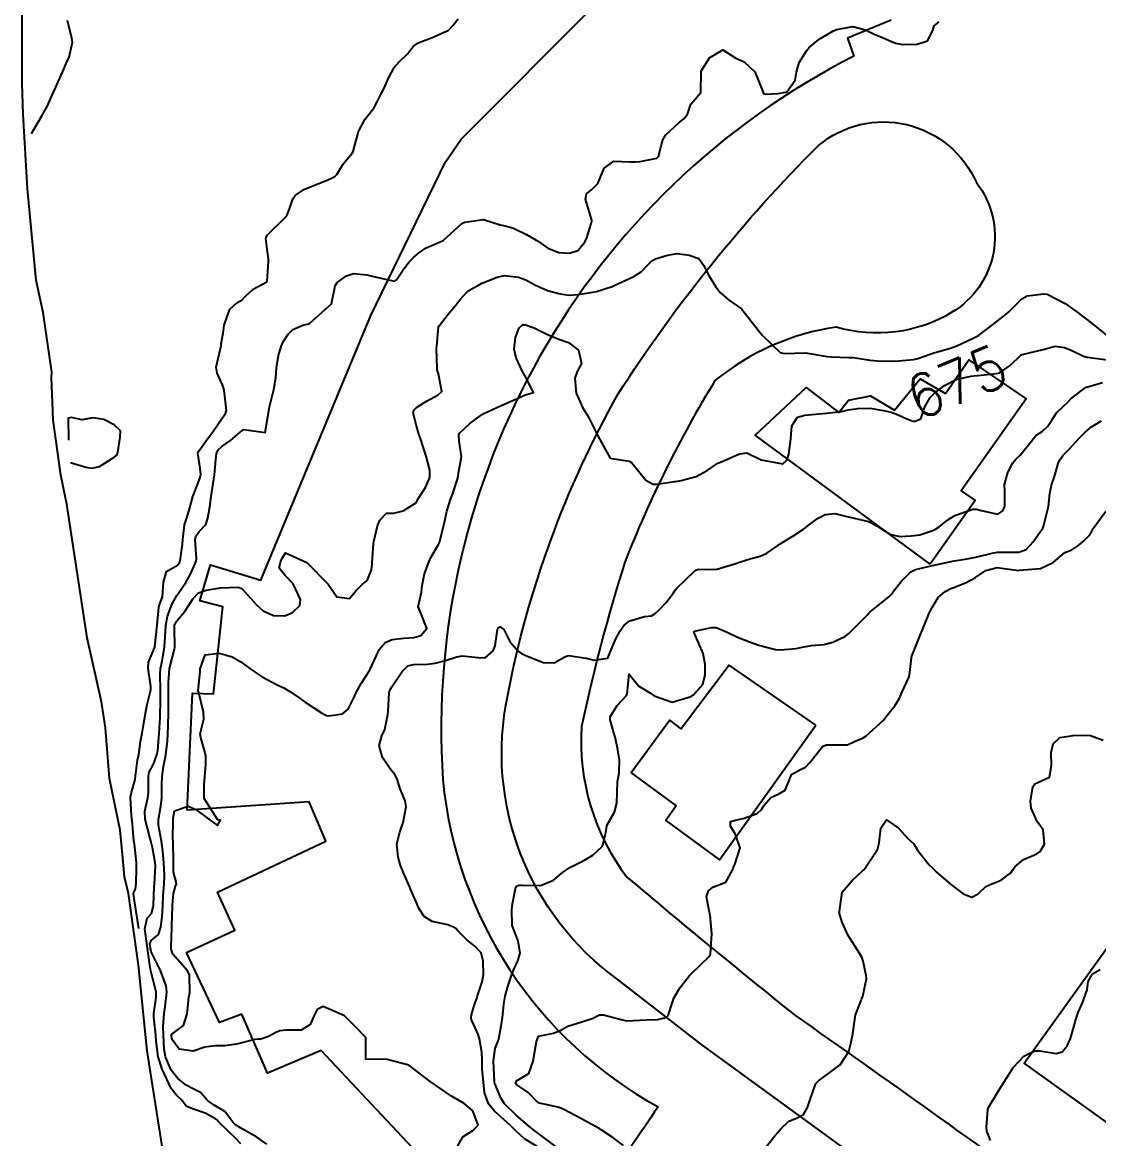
# Model space of a CAD drawing. Header units: metres. Extents: x 292545 to 299085, y 7450245 to 7463078.
# Drawn here: x 295926 to 296025.7, y 7456306.8 to 7456410.3 of the extents above; entities that cross this region are included whole.
import ezdxf
from ezdxf.enums import TextEntityAlignment as Align

# ---------------------------------------------------------------- set-up
doc = ezdxf.new("R2010")
doc.units = ezdxf.units.M
for name, color, linetype in [('Area', 45, 'Continuous'), ('Cotas', 45, 'Continuous'), ('Curvas de Nivel 1m', 11, 'Continuous'), ('Curvas de Nivel 5m', 15, 'Continuous'), ('Edificações', 30, 'Continuous'), ('Vias Primárias', 230, 'Continuous')]:
    doc.layers.add(name, color=color, linetype=linetype)
doc.styles.add('Style-STANDARD', font='STANDARD.shx')

msp = doc.modelspace()

# ---------------------------------------------------------------- linework, layer by layer
at = {"layer": 'Area'}
msp.add_polyline3d([(295939.74, 7456300.73, 672.51), (295937.51, 7456314.91, 675.14), (295936.72, 7456322.83, 675.08), (295935.8, 7456329.48, 676.98), (295935.43, 7456331.04, 679.01), (295935.28, 7456332.78, 675.09), (295935.03, 7456335.36, 675.25), (295934.03, 7456340.16, 680.38), (295933.67, 7456344.85, 679.81), (295933.28, 7456347.27, 675.91), (295931.97, 7456353.19, 680.43), (295930.09, 7456365.59, 680.78), (295929.52, 7456368.29, 678.21), (295928.82, 7456373.4, 670.93), (295928.65, 7456377.35, 682.9), (295928.7, 7456377.83, 682.61), (295927.88, 7456383.38, 683.56), (295927.23, 7456386.36, 686.72), (295926.43, 7456394.83, 685.85), (295926.02, 7456401.75, 688.79), (295925.95, 7456404.62, 688.61), (295925.97, 7456419.36, 677.81)], dxfattribs=at)
at = {"layer": 'Curvas de Nivel 1m', "flags": 128}
for points, elevation in [([(295926.79, 7456399.97), (295927.11, 7456400.5), (295927.74, 7456401.56), (295928.27, 7456402.48), (295928.85, 7456403.79), (295929.06, 7456404.26), (295929.16, 7456404.47), (295929.67, 7456405.66), (295930.03, 7456406.46), (295930.28, 7456407.06), (295930.59, 7456408.45), (295930.55, 7456408.81), (295930.13, 7456410.46)], 671), ([(295936.75, 7456326.23), (295936.34, 7456328.82), (295936.27, 7456329.45), (295936.31, 7456329.68), (295936.45, 7456329.89), (295936.51, 7456330.37), (295936.53, 7456331.83), (295936.53, 7456332.37), (295936.34, 7456334.06), (295936.29, 7456334.38), (295936.12, 7456336.3), (295936.11, 7456336.38), (295936.05, 7456337.18), (295935.99, 7456338.46), (295936.07, 7456338.84), (295936.4, 7456340.07), (295936.43, 7456340.38), (295936.63, 7456341.85), (295936.74, 7456342.37), (295936.92, 7456343.58), (295937.05, 7456344.37), (295937.23, 7456345.29), (295937.41, 7456346.37), (295937.53, 7456347.01), (295937.87, 7456348.36), (295937.87, 7456348.68), (295937.62, 7456350.37), (295937.64, 7456350.95), (295938.23, 7456352.32), (295938.24, 7456352.36), (295938.46, 7456354.36), (295938.6, 7456356.03), (295938.69, 7456356.35), (295938.94, 7456357), (295939.05, 7456358.35), (295939.31, 7456359.35), (295940.33, 7456359.94), (295940.51, 7456360.15), (295940.58, 7456360.33), (295940.8, 7456361.87), (295940.82, 7456362.33), (295941, 7456363.69), (295941.2, 7456364.32), (295941.47, 7456365.24), (295941.77, 7456366.32), (295941.94, 7456366.78), (295942.42, 7456367.98), (295942.48, 7456368.25), (295942.49, 7456368.31), (295942.49, 7456368.38), (295942.43, 7456368.92), (295942.22, 7456370.31), (295942.28, 7456370.48), (295942.45, 7456370.69), (295943.12, 7456371.64), (295943.6, 7456372.29), (295944.49, 7456373.57), (295944.78, 7456373.99), (295944.89, 7456374.28), (295944.67, 7456376.12), (295944.64, 7456376.28), (295944.52, 7456376.67), (295944, 7456377.75), (295943.91, 7456378.29), (295944.31, 7456380.04), (295944.37, 7456380.28), (295944.39, 7456380.46), (295944.58, 7456381.46), (295944.67, 7456382.2), (295944.68, 7456382.28), (295945.2, 7456383.68), (295945.83, 7456384.27), (295946.33, 7456384.55), (295946.62, 7456384.85), (295947.35, 7456385.53), (295948.63, 7456386.2), (295948.66, 7456386.24), (295948.76, 7456388.14), (295948.76, 7456388.24), (295948.76, 7456388.33), (295948.67, 7456388.99), (295948.54, 7456390.24), (295948.56, 7456390.37), (295948.69, 7456390.57), (295950.35, 7456392.22), (295950.5, 7456392.42), (295950.71, 7456392.99), (295951.03, 7456393.91), (295951.23, 7456394.21), (295952.11, 7456394.82), (295952.74, 7456395.05), (295954.21, 7456395.63), (295954.75, 7456395.9), (295954.92, 7456395.99), (295955.1, 7456396.16), (295955.73, 7456397.19), (295956.52, 7456398.14), (295956.62, 7456398.31), (295956.79, 7456398.9), (295957.04, 7456399.9), (295957.11, 7456400.14), (295957.69, 7456401.26), (295958.37, 7456402.12), (295958.56, 7456402.39), (295958.83, 7456402.9), (295959.26, 7456403.7), (295959.46, 7456404.11), (295959.92, 7456405.16), (295960.41, 7456406.1), (295960.88, 7456406.61), (295961.64, 7456407.33), (295962.22, 7456408.08), (295962.61, 7456408.36), (295962.9, 7456408.46), (295964.05, 7456408.91), (295964.91, 7456409.29), (295965.42, 7456409.53), (295965.9, 7456410.03), (295966.35, 7456410.6)], 672), ([(295946.22, 7456306.26), (295945.69, 7456306.84), (295944.18, 7456308.29), (295943.94, 7456308.52), (295943.72, 7456308.67), (295942.89, 7456309.13), (295941.72, 7456309.51), (295941.15, 7456309.75), (295940.73, 7456310.33), (295940.22, 7456310.81), (295939.74, 7456311.4), (295938.9, 7456313.21), (295938.54, 7456314.35), (295938.37, 7456315.78), (295938.33, 7456316.35), (295938.15, 7456318.03), (295938.15, 7456318.36), (295938.36, 7456319.84), (295938.35, 7456320.36), (295937.87, 7456322.27), (295937.76, 7456322.84), (295937.31, 7456326.21), (295937.51, 7456327.21), (295937.94, 7456327.63), (295938.08, 7456328.22), (295938.1, 7456328.36), (295938.18, 7456330.15), (295938.19, 7456330.36), (295938.3, 7456332.05), (295938.28, 7456332.36), (295938.01, 7456333.74), (295937.86, 7456334.36), (295937.79, 7456334.6), (295937.34, 7456336.37), (295937.31, 7456337.11), (295937.59, 7456338.36), (295937.65, 7456338.79), (295937.64, 7456340.36), (295937.72, 7456340.74), (295938.1, 7456341.49), (295938.43, 7456342.36), (295938.5, 7456342.74), (295938.63, 7456344.35), (295938.73, 7456345.78), (295938.74, 7456346.35), (295938.75, 7456346.93), (295938.77, 7456348.35), (295938.73, 7456349.82), (295938.77, 7456350.35), (295938.91, 7456351.04), (295939.12, 7456352.35), (295939.19, 7456353.29), (295939.26, 7456354.34), (295939.41, 7456355.2), (295939.85, 7456356.34), (295940.29, 7456357.11), (295940.78, 7456357.84), (295941.1, 7456358.32), (295941.53, 7456359.1), (295942.08, 7456360.31), (295942.11, 7456360.53), (295941.97, 7456362.31), (295942.03, 7456362.64), (295942.36, 7456363.06), (295942.95, 7456363.72), (295943.16, 7456364.3), (295943.34, 7456365.35), (295943.47, 7456366.3), (295943.59, 7456367.12), (295943.78, 7456368.3), (295943.9, 7456369.75), (295943.94, 7456370.29), (295944.1, 7456370.63), (295944.45, 7456370.95), (295945.25, 7456371.49), (295946.16, 7456372.26), (295946.31, 7456372.43), (295946.48, 7456372.52), (295948.47, 7456372.24), (295948.8, 7456374.24), (295948.88, 7456374.62), (295949.28, 7456376.23), (295949.44, 7456377.32), (295949.52, 7456378.23), (295949.71, 7456379.38), (295949.94, 7456380.22), (295950.14, 7456380.65), (295950.58, 7456381.36), (295951.02, 7456381.78), (295951.97, 7456382.2), (295952.48, 7456382.31), (295952.59, 7456382.37), (295954.61, 7456384.16), (295954.94, 7456385.85), (295955.13, 7456386.16), (295956.01, 7456386.78), (295956.65, 7456387), (295957.9, 7456386.87), (295958.64, 7456386.69), (295960.45, 7456386.28), (295960.64, 7456386.4), (295961.31, 7456387.42), (295961.82, 7456388.08), (295962.23, 7456388.51), (295962.67, 7456388.88), (295963.38, 7456389.36), (295964.68, 7456389.91), (295964.97, 7456390.05), (295966.7, 7456391.62), (295966.97, 7456391.75), (295968.7, 7456392), (295970.24, 7456391.51), (295970.7, 7456391.42), (295971.48, 7456391.18), (295972.69, 7456390.61), (295973.8, 7456389.94), (295974.68, 7456389.34), (295975.69, 7456388.93), (295976.67, 7456388.88), (295977.44, 7456389.13), (295978.11, 7456389.89), (295978.27, 7456390.3), (295978.7, 7456391.73), (295978.74, 7456391.84), (295978.74, 7456391.88), (295978.71, 7456392.03), (295978.15, 7456393.89), (295978.24, 7456394.38), (295978.74, 7456394.79), (295979.29, 7456395.33), (295979.51, 7456395.87), (295979.88, 7456396.75), (295980.77, 7456397.39), (295982.27, 7456397.34), (295982.77, 7456397.33), (295983.22, 7456397.37), (295984.77, 7456397.69), (295984.92, 7456397.81), (295985.29, 7456399.31), (295985.57, 7456399.8), (295986.81, 7456400.96), (295987.27, 7456401.33), (295987.6, 7456401.77), (295987.92, 7456402.69), (295988.84, 7456403.76), (295988.87, 7456405.76), (295989.66, 7456406.98), (295990.89, 7456407.74), (295992.1, 7456406.94), (295992.88, 7456406.62), (295993.85, 7456405.7), (295994.53, 7456404.01), (295994.67, 7456403.69), (295994.84, 7456403.62), (295996.01, 7456403.67), (295996.72, 7456403.79), (295996.85, 7456403.87), (295997.59, 7456404.92), (295997.73, 7456405.65), (295997.97, 7456406.56), (295998.65, 7456407.64), (295998.76, 7456407.78), (295998.9, 7456407.93), (295999.83, 7456408.71), (296000.92, 7456409.38), (296001.08, 7456409.46), (296001.42, 7456409.61), (296002.93, 7456409.88), (296004.12, 7456409.58), (296004.91, 7456409.18), (296005.53, 7456408.94), (296006.9, 7456408.35), (296007.57, 7456408.21), (296008.9, 7456408.25), (296009.86, 7456408.55), (296010.34, 7456409.51), (296010.48, 7456409.95), (296010.93, 7456410.33)], 673), ([(295948.62, 7456306.23), (295947.69, 7456306.9), (295946.32, 7456307.65), (295945.71, 7456308.02), (295945.48, 7456308.27), (295944.71, 7456309.27), (295943.73, 7456309.85), (295943.12, 7456310.3), (295942.48, 7456311.04), (295941.74, 7456311.4), (295941.14, 7456311.71), (295940.38, 7456312.33), (295939.76, 7456313.09), (295939.21, 7456314.35), (295939.09, 7456315.04), (295939.04, 7456316.35), (295939.02, 7456317.15), (295939.09, 7456318.35), (295939.19, 7456318.99), (295939.35, 7456320.35), (295939.3, 7456320.91), (295938.76, 7456322.35), (295937.9, 7456324.08), (295937.77, 7456324.78), (295937.91, 7456325.14), (295938.59, 7456325.68), (295938.79, 7456326.35), (295938.91, 7456327.37), (295938.98, 7456328.35), (295939.02, 7456329.29), (295939.09, 7456330.35), (295939.13, 7456331.2), (295939.08, 7456332.35), (295938.98, 7456333.38), (295938.84, 7456334.35), (295938.57, 7456335.82), (295938.56, 7456336.35), (295938.8, 7456337.6), (295938.88, 7456338.35), (295938.88, 7456339.55), (295938.9, 7456340.35), (295939.04, 7456341.28), (295939.25, 7456342.34), (295939.4, 7456343.61), (295939.45, 7456344.34), (295939.48, 7456345), (295939.5, 7456346.34), (295939.5, 7456347.66), (295939.5, 7456348.34), (295939.49, 7456349.04), (295939.59, 7456350.34), (295940.05, 7456352.15), (295940.08, 7456352.33), (295940.06, 7456354.14), (295940.07, 7456354.33), (295940.1, 7456354.49), (295940.26, 7456354.78), (295940.99, 7456355.6), (295941.46, 7456356.32), (295941.78, 7456356.83), (295942.29, 7456357.36), (295942.98, 7456357.62), (295944.3, 7456357.82), (295945.95, 7456357.91), (295946.3, 7456357.77), (295947.67, 7456356.25), (295948.27, 7456355.71), (295949.24, 7456355.26), (295950.27, 7456355.25), (295950.96, 7456355.51), (295951.67, 7456356.2), (295951.73, 7456356.75), (295951.05, 7456358.2), (295950.31, 7456358.97), (295949.77, 7456359.67), (295949.88, 7456360.22), (295950.01, 7456360.53), (295950.34, 7456361.07), (295952.32, 7456360.19), (295954.3, 7456358.17), (295955.12, 7456356.99), (295956.29, 7456356.85), (295956.88, 7456357.55), (295957.45, 7456358.13), (295957.91, 7456358.53), (295958.32, 7456359.51), (295958.38, 7456360.06), (295958.38, 7456360.12), (295958.51, 7456361.96), (295958.53, 7456362.12), (295958.89, 7456363.59), (295959.09, 7456364.11), (295959.72, 7456364.77), (295960.38, 7456364.76), (295961.27, 7456364.98), (295962.39, 7456365.69), (295962.55, 7456365.91), (295962.63, 7456366.07), (295963.32, 7456367.15), (295963.72, 7456368.06), (295963.73, 7456368.76), (295963.4, 7456370.06), (295962.85, 7456371.68), (295962.71, 7456372.07), (295962.48, 7456372.86), (295962.19, 7456374.07), (295962.24, 7456374.32), (295962.5, 7456374.56), (295963.41, 7456375.15), (295964.51, 7456375.73), (295964.83, 7456376.05), (295964.54, 7456377.67), (295964.42, 7456378.05), (295964.4, 7456378.19), (295964.36, 7456380.05), (295964.37, 7456380.25), (295964.53, 7456382.05), (295964.54, 7456382.09), (295964.58, 7456382.14), (295965.44, 7456383.2), (295966.1, 7456384.03), (295966.62, 7456384.71), (295967.27, 7456385.37), (295968.38, 7456386), (295968.56, 7456386.08), (295968.63, 7456386.11), (295969.97, 7456386.65), (295970.65, 7456386.8), (295971.95, 7456386.65), (295972.64, 7456386.39), (295973.46, 7456385.94), (295974.63, 7456385.4), (295975.81, 7456385.09), (295976.62, 7456384.98), (295977.48, 7456385.04), (295978.63, 7456385.23), (295979.17, 7456385.33), (295980.63, 7456385.79), (295980.8, 7456385.86), (295982.64, 7456386.71), (295983.33, 7456387.14), (295983.98, 7456387.82), (295984.3, 7456388.17), (295984.66, 7456388.34), (295985.77, 7456388.69), (295986.67, 7456388.83), (295987.76, 7456388.67), (295988.66, 7456388.37), (295989.09, 7456387.76), (295989.59, 7456386.8), (295990.23, 7456385.74), (295990.63, 7456385.23), (295991.42, 7456384.53), (295992.61, 7456383.71), (295994.2, 7456381.69), (295994.58, 7456381.25), (295996.21, 7456379.67), (295996.56, 7456379.58), (295998.56, 7456379.64), (296000.56, 7456379.29), (296000.92, 7456379.26), (296002.56, 7456379.21), (296002.97, 7456379.18), (296004.55, 7456378.96), (296005.24, 7456378.88), (296006.55, 7456378.87), (296007.2, 7456378.9), (296008.56, 7456379), (296008.96, 7456379.11), (296010.11, 7456379.5), (296010.45, 7456379.62), (296010.56, 7456379.66), (296011.98, 7456380.07), (296012.57, 7456380.29), (296014.1, 7456380.98), (296014.58, 7456381.23), (296014.71, 7456381.32), (296014.88, 7456381.45), (296015.85, 7456382.18), (296016.6, 7456382.79), (296016.97, 7456383.07), (296017.41, 7456383.42), (296018, 7456384.03), (296018.62, 7456384.65), (296019.11, 7456384.91), (296020.63, 7456385.11), (296020.94, 7456385.06), (296022.62, 7456384.21), (296023.84, 7456383.34), (296024.27, 7456383.01), (296024.6, 7456382.75), (296026.42, 7456381.31)], 674), ([(295973.68, 7456306.01), (295972.49, 7456306.75), (295971.7, 7456307.48), (295971.22, 7456307.96), (295969.72, 7456309.31), (295969.16, 7456309.99), (295968.79, 7456311.04), (295968.69, 7456312), (295968.59, 7456313.18), (295968.57, 7456314), (295968.55, 7456314.76), (295968.33, 7456316), (295968.22, 7456316.42), (295967.82, 7456317.3), (295967.59, 7456317.77), (295967.55, 7456318), (295967.58, 7456318.25), (295967.84, 7456319.09), (295968.08, 7456319.76), (295968.16, 7456320), (295968.57, 7456321.29), (295968.69, 7456321.99), (295968.67, 7456323.21), (295968.48, 7456323.99), (295967.91, 7456324.61), (295967.13, 7456325.22), (295966.32, 7456326.02), (295966.13, 7456326.23), (295965.93, 7456326.38), (295965.39, 7456326.58), (295963.93, 7456326.88), (295963.21, 7456327.34), (295962.74, 7456328.07), (295961.97, 7456329.82), (295961.86, 7456330.07), (295961.29, 7456331.39), (295961.01, 7456332.08), (295960.78, 7456332.86), (295960.68, 7456334.09), (295960.94, 7456335.18), (295961.26, 7456336.08), (295961.52, 7456337.54), (295961.43, 7456338.08), (295960.98, 7456339.19), (295960.71, 7456340.09), (295960.5, 7456340.5), (295960.1, 7456340.96), (295959.33, 7456342.11), (295959.03, 7456343.2), (295959.28, 7456344.11), (295959.55, 7456344.7), (295959.84, 7456346.1), (295959.86, 7456346.41), (295959.96, 7456348.1), (295960, 7456348.29), (295960.19, 7456348.65), (295961.16, 7456350.09), (295961.69, 7456350.59), (295962.21, 7456350.72), (295963.52, 7456350.75), (295964.21, 7456350.84), (295965.17, 7456351.09), (295966.22, 7456351.44), (295966.73, 7456351.52), (295968.22, 7456351.36), (295968.86, 7456351.35), (295969.61, 7456351.99), (295969.77, 7456352.45), (295970, 7456353.98), (295970.08, 7456354.15), (295970.26, 7456354.21), (295970.59, 7456353.97), (295971.13, 7456352.86), (295971.92, 7456351.95), (295972.23, 7456351.75), (295972.62, 7456351.55), (295974.22, 7456350.9), (295975.25, 7456350.89), (295976.23, 7456351.45), (295976.58, 7456351.55), (295978.22, 7456351.3), (295978.97, 7456351.13), (295980.22, 7456351.31), (295980.38, 7456351.71), (295980.43, 7456351.86), (295980.98, 7456353.12), (295981.36, 7456353.85), (295981.73, 7456354.38), (295982.26, 7456354.76), (295983.62, 7456355.17), (295984.27, 7456355.25), (295984.63, 7456355.45), (295984.99, 7456355.8), (295985.62, 7456356.46), (295986.3, 7456357.37), (295986.47, 7456357.62), (295986.61, 7456357.79), (295988.32, 7456359.43), (295988.55, 7456359.52), (295990.32, 7456359.58), (295990.45, 7456359.61), (295990.85, 7456359.73), (295991.99, 7456360.07), (295992.33, 7456360.18), (295993.5, 7456360.54), (295994.34, 7456360.78), (295994.98, 7456361.05), (295995.86, 7456361.67), (295996.14, 7456361.88), (295996.35, 7456362.01), (295997.38, 7456362.64), (295998.37, 7456363.27), (295998.58, 7456363.42), (295998.84, 7456363.64), (295999.71, 7456364.3), (296000.38, 7456364.63), (296001.27, 7456364.73), (296002.38, 7456364.46), (296003.07, 7456364.28), (296004.38, 7456363.99), (296005.22, 7456363.56), (296006.36, 7456362.82), (296007.31, 7456362.59), (296008.36, 7456362.65), (296009.14, 7456362.74), (296010.37, 7456363.15), (296010.59, 7456363.27), (296010.95, 7456363.49), (296011.73, 7456364.13), (296012.38, 7456364.53), (296014.05, 7456365.12), (296014.39, 7456365.14), (296014.82, 7456365.01), (296016.39, 7456364.67), (296016.83, 7456364.99), (296017.02, 7456365.42), (296017.02, 7456366.81), (296017, 7456367.42), (296017.31, 7456368.54), (296017.77, 7456369.42), (296018.07, 7456369.79), (296018.45, 7456370.13), (296019.47, 7456371.39), (296019.9, 7456371.96), (296020.48, 7456372.34), (296021.03, 7456372.83), (296021.39, 7456373.37), (296021.81, 7456374.05), (296022.51, 7456374.7), (296022.84, 7456375.03), (296023.14, 7456375.35), (296024.52, 7456376.41), (296026.09, 7456376.88)], 676), ([(295930.43, 7456369.45), (295931.84, 7456369.03), (295932.43, 7456368.93), (295933.11, 7456369.1), (295934.44, 7456369.92), (295934.71, 7456370.13), (295934.81, 7456370.4), (295935.03, 7456371.82), (295935.05, 7456372.39), (295934.48, 7456372.95), (295933.51, 7456373.44), (295932.48, 7456373.6), (295931.5, 7456373.42), (295930.48, 7456373.64), (295930.21, 7456373.57), (295930.24, 7456371.52)], 671), ([(295975.56, 7456305.91), (295973.7, 7456307.29), (295973.33, 7456307.56), (295972.88, 7456307.94), (295971.72, 7456308.92), (295970.65, 7456309.97), (295970.3, 7456310.54), (295969.75, 7456311.87), (295969.73, 7456311.95), (295969.72, 7456311.98), (295969.72, 7456312.01), (295969.64, 7456313.98), (295969.79, 7456315.11), (295970.04, 7456315.74), (295970.12, 7456315.98), (295970.38, 7456317.41), (295970.46, 7456317.97), (295970.59, 7456319.23), (295970.71, 7456319.97), (295970.97, 7456320.86), (295971.33, 7456321.97), (295971.47, 7456322.37), (295971.89, 7456323.23), (295972.11, 7456323.96), (295971.91, 7456325.11), (295971.57, 7456325.96), (295971.37, 7456326.52), (295971.33, 7456327.97), (295971.39, 7456328.53), (295971.66, 7456329.96), (295971.76, 7456330.17), (295971.98, 7456330.26), (295972.28, 7456330.26), (295973.98, 7456330.22), (295975.18, 7456330.72), (295975.99, 7456331.39), (295976.69, 7456331.9), (295978, 7456332.55), (295978.84, 7456333.04), (295979.69, 7456333.86), (295979.79, 7456334.08), (295980.03, 7456335.14), (295980.13, 7456335.77), (295980.17, 7456335.86), (295980.86, 7456337.04), (295981.05, 7456337.85), (295981.08, 7456338.85), (295981.13, 7456339.85), (295981.27, 7456340.67), (295981.31, 7456341.85), (295981.16, 7456342.81), (295980.93, 7456343.85), (295980.44, 7456345.58), (295980.43, 7456345.86), (295981.09, 7456346.93), (295981.96, 7456347.84), (295982.03, 7456348), (295982.2, 7456349.84), (295983.09, 7456348.72), (295984.19, 7456348.06), (295984.51, 7456347.81), (295986.18, 7456347.23), (295987.95, 7456347.76), (295988.18, 7456347.92), (295989.03, 7456348.91), (295989.24, 7456349.75), (295989.26, 7456350.71), (295989.08, 7456351.75), (295988.25, 7456353.6), (295988.19, 7456353.7), (295988.2, 7456353.76), (295988.25, 7456353.81), (295989.83, 7456354.17), (295990.26, 7456354.16), (295991.3, 7456353.73), (295992.25, 7456353.27), (295993.37, 7456352.83), (295994.24, 7456352.52), (295995.78, 7456352.13), (295996.24, 7456352.1), (295997.69, 7456352.21), (295998.24, 7456352.33), (295999.1, 7456352.49), (296000.24, 7456352.59), (296001.07, 7456352.79), (296002.25, 7456353.35), (296002.56, 7456353.6), (296004.27, 7456355.31), (296004.4, 7456355.44), (296004.53, 7456355.57), (296005.48, 7456356.36), (296006.29, 7456357), (296006.56, 7456357.29), (296006.74, 7456357.55), (296007.42, 7456358.43), (296008.32, 7456359.33), (296008.75, 7456359.52), (296010.33, 7456359.91), (296011.62, 7456360.19), (296012.33, 7456360.33), (296013.36, 7456360.49), (296014.34, 7456360.68), (296015.99, 7456361.09), (296016.34, 7456361.15), (296016.62, 7456361.15), (296018.34, 7456361.13), (296019.01, 7456361.4), (296019.64, 7456362.1), (296020.37, 7456363.12), (296020.49, 7456363.26), (296020.56, 7456363.38), (296020.65, 7456363.65), (296021.07, 7456365.37), (296021.21, 7456366.57), (296021.37, 7456367.37), (296021.64, 7456368.15), (296021.98, 7456369.36), (296022.12, 7456369.69), (296022.45, 7456370.13), (296023.04, 7456370.77), (296023.59, 7456371.35), (296024.02, 7456371.8), (296024.48, 7456372.26), (296025.07, 7456372.75), (296026, 7456373.32)], 677), ([(295981.69, 7456306.11), (295980.69, 7456306.85), (295979.7, 7456307.51), (295979.48, 7456307.65), (295979.09, 7456307.87), (295977.71, 7456308.63), (295976.16, 7456309.47), (295975.73, 7456309.64), (295974.48, 7456309.92), (295973.85, 7456310.04), (295973.73, 7456310.12), (295972.83, 7456311.03), (295971.75, 7456311.78), (295971.71, 7456311.92), (295971.7, 7456311.96), (295971.69, 7456312.02), (295971.75, 7456312.1), (295972.91, 7456312.8), (295973.31, 7456313.94), (295973.63, 7456315.76), (295973.67, 7456315.93), (295973.81, 7456316.27), (295975.18, 7456316.54), (295975.81, 7456316.78), (295976.53, 7456317.19), (295977.82, 7456317.58), (295978.77, 7456317.88), (295979.47, 7456318.22), (295979.83, 7456318.22), (295981.34, 7456317.84), (295981.82, 7456317.71), (295981.97, 7456317.69), (295983.82, 7456317.76), (295984.84, 7456317.8), (295985.62, 7456318), (295985.83, 7456318.18), (295986.22, 7456319.41), (295986.35, 7456319.79), (295986.9, 7456320.74), (295987.7, 7456321.77), (295987.78, 7456321.86), (295987.87, 7456321.95), (295989.7, 7456323.74), (295989.75, 7456323.89), (295989.86, 7456325.74), (295989.7, 7456327.5), (295989.64, 7456327.74), (295989.38, 7456329.18), (295989.55, 7456329.75), (295989.97, 7456330.07), (295991.16, 7456330.55), (295991.81, 7456331.72), (295991.85, 7456331.87), (295992, 7456332.18), (295992.48, 7456333.71), (295992.03, 7456335.03), (295991.59, 7456335.72), (295991.61, 7456336.16), (295992.05, 7456336.3), (295992.78, 7456336.44), (295994.06, 7456336.91), (295994.47, 7456337.28), (295994.73, 7456337.68), (295995.35, 7456338.4), (295996.07, 7456338.72), (295996.67, 7456339.07), (295996.91, 7456339.66), (295997.24, 7456340.52), (295998.1, 7456340.98), (295998.54, 7456341.21), (295998.96, 7456341.64), (296000.13, 7456343.13), (296000.46, 7456343.29), (296002.13, 7456343.26), (296002.44, 7456343.29), (296003.08, 7456343.59), (296003.82, 7456343.9), (296004.14, 7456344.09), (296005.77, 7456345.56), (296005.94, 7456345.77), (296006.16, 7456346.06), (296006.84, 7456346.88), (296007.22, 7456347.54), (296007.52, 7456348.2), (296008.13, 7456349.53), (296008.15, 7456349.58), (296008.21, 7456349.97), (296008.39, 7456351.36), (296008.42, 7456351.53), (296008.52, 7456351.81), (296009.21, 7456353.52), (296009.85, 7456355.09), (296010.03, 7456355.5), (296010.11, 7456355.67), (296010.28, 7456356), (296010.86, 7456356.93), (296011.49, 7456357.49), (296012.02, 7456357.77), (296012.31, 7456357.88), (296013.46, 7456358.32), (296014.32, 7456358.79), (296015.27, 7456359.45), (296016.33, 7456359.72), (296018.29, 7456359.45), (296018.32, 7456359.45), (296018.37, 7456359.46), (296020.33, 7456359.64), (296021.52, 7456360.18), (296022.34, 7456360.9), (296022.6, 7456361.1), (296023.23, 7456361.35), (296023.89, 7456361.8), (296024.36, 7456362.2), (296024.93, 7456362.77), (296025.23, 7456363.33), (296026.39, 7456364.95)], 678), ([(295994.66, 7456305.69), (295995.7, 7456307.02), (295996.01, 7456307.36), (295996.27, 7456307.66), (295997, 7456308.37), (295997.72, 7456308.65), (295998.36, 7456309), (295998.73, 7456309.64), (295998.99, 7456310.38), (295999.42, 7456311.63), (295999.52, 7456311.87), (295999.76, 7456312.12), (296001.77, 7456313.6), (296002.56, 7456314.82), (296002.74, 7456315.59), (296002.94, 7456316.46), (296003.1, 7456317.59), (296003.2, 7456318.22), (296003.71, 7456319.58), (296003.75, 7456319.68), (296003.86, 7456319.98), (296004.21, 7456321.57), (296004.19, 7456321.89), (296003.89, 7456323.2), (296003.77, 7456323.58), (296003.59, 7456323.89), (296002.52, 7456325.59), (296001.94, 7456326.83), (296001.7, 7456327.6), (296001.69, 7456327.86), (296001.96, 7456329.6), (296002.87, 7456330.7), (296003.82, 7456331.58), (296003.93, 7456331.65), (296003.99, 7456331.71), (296005.24, 7456333.56), (296005.39, 7456334.19), (296005.52, 7456335.56), (296006.05, 7456336.33), (296007.16, 7456335.54), (296008.03, 7456334.59), (296008.58, 7456334.09), (296008.93, 7456333.52), (296010, 7456332.16), (296010.34, 7456331.85), (296010.67, 7456331.5), (296011.98, 7456330.35), (296013.18, 7456329.47), (296013.96, 7456329.14), (296014.57, 7456329.45), (296015.28, 7456330.14), (296015.98, 7456330.46), (296016.69, 7456330.72), (296017.57, 7456331.41), (296017.75, 7456331.66), (296018, 7456332), (296018.77, 7456332.64), (296020.01, 7456333.18), (296020.31, 7456333.39), (296020.7, 7456334.06), (296020.58, 7456335.38), (296020.04, 7456336.15), (296019.48, 7456337.4), (296019.4, 7456338.06), (296019.63, 7456339.39), (296019.82, 7456339.66), (296020.09, 7456339.77), (296021.18, 7456340.29), (296021.37, 7456341.37), (296021.31, 7456342.56), (296021.5, 7456343.37), (296022.14, 7456343.94), (296023.35, 7456344.14), (296024.14, 7456344.16), (296024.96, 7456344.15), (296026.14, 7456343.71)], 679)]:
    msp.add_lwpolyline(points, dxfattribs=dict(at, elevation=elevation))
at = {"layer": 'Curvas de Nivel 5m', "flags": 128}
for points, elevation in [([(295966.28, 7456306.02), (295966.78, 7456306.93), (295967.7, 7456307.5), (295968.2, 7456308), (295967.72, 7456309.34), (295966.9, 7456310.02), (295965.74, 7456310.7), (295963.75, 7456312.05), (295961.78, 7456313.58), (295959.78, 7456314.1), (295957.78, 7456314.12), (295957.8, 7456316.12), (295956.81, 7456317.14), (295955.82, 7456318.15), (295953.84, 7456319), (295953.28, 7456318.73), (295953.02, 7456318.18), (295952.65, 7456317.35), (295951.81, 7456316.82), (295950.4, 7456316.81), (295949.81, 7456316.74), (295949.45, 7456316.59), (295948.78, 7456316.23), (295948.07, 7456315.97), (295947.8, 7456315.97), (295947.49, 7456315.94), (295945.8, 7456315.51), (295944.72, 7456315.35), (295943.79, 7456315.35), (295942.86, 7456315.23), (295941.79, 7456314.86), (295940.5, 7456315.04), (295939.8, 7456315.99), (295939.79, 7456316.34), (295939.8, 7456316.44), (295940.9, 7456317.24), (295941.24, 7456318.32), (295941.4, 7456319.87), (295941.47, 7456320.32), (295941.46, 7456321.9), (295941.26, 7456322.32), (295939.9, 7456323.87), (295939.75, 7456324.34), (295939.75, 7456324.49), (295939.81, 7456326.34), (295939.81, 7456326.46), (295939.86, 7456328.34), (295939.86, 7456328.43), (295939.96, 7456329.5), (295940.15, 7456330.16), (295940.25, 7456330.34), (295940.2, 7456330.56), (295939.98, 7456331.46), (295939.96, 7456332.34), (295939.96, 7456332.38), (295939.92, 7456334.34), (295939.91, 7456334.45), (295939.92, 7456336.34), (295939.92, 7456336.46), (295940.05, 7456337.16), (295941.31, 7456337.58), (295942.05, 7456337.29), (295943.38, 7456336.3), (295944.04, 7456335.79), (295944.31, 7456336.29), (295944.08, 7456336.33), (295944.04, 7456336.36), (295942.82, 7456338.3), (295942.8, 7456339.59), (295942.88, 7456340.3), (295942.96, 7456341.45), (295942.96, 7456342.3), (295942.49, 7456343.95), (295942.45, 7456344.31), (295942.79, 7456345.66), (295942.75, 7456346.3), (295942.27, 7456348.23), (295942.26, 7456348.31), (295942.43, 7456350.08), (295942.45, 7456350.31), (295942.9, 7456351.63), (295944.23, 7456351.78), (295945.39, 7456351.43), (295946.22, 7456350.97), (295947.18, 7456350.25), (295948.2, 7456349.57), (295949.57, 7456348.84), (295950.19, 7456348.55), (295950.76, 7456348.21), (295951.61, 7456347.63), (295952.17, 7456347.24), (295953.79, 7456346.17), (295954.16, 7456345.98), (295954.38, 7456345.95), (295955.64, 7456346.15), (295956.17, 7456346.58), (295956.68, 7456347.63), (295956.91, 7456348.13), (295957.36, 7456348.96), (295958.11, 7456350.12), (295958.15, 7456350.18), (295958.21, 7456350.28), (295958.78, 7456351.56), (295959.04, 7456352.11), (295959.59, 7456352.76), (295960.24, 7456353.03), (295961.32, 7456353.16), (295962.24, 7456353.24), (295962.9, 7456353.41), (295963.45, 7456354.06), (295962.92, 7456355.41), (295962.66, 7456356.07), (295962.94, 7456357.42), (295963.02, 7456358.06), (295963.24, 7456359.13), (295963.57, 7456360.06), (295963.8, 7456360.58), (295964.35, 7456361.54), (295964.53, 7456361.86), (295964.61, 7456362.05), (295964.72, 7456362.41), (295965.13, 7456364.04), (295965.29, 7456364.95), (295965.63, 7456366.03), (295965.86, 7456366.57), (295966.31, 7456368.02), (295966.43, 7456368.64), (295966.64, 7456369.82), (295966.66, 7456370.02), (295966.46, 7456371.43), (295966.41, 7456372.02), (295966.47, 7456372.18), (295967.42, 7456373.08), (295968.49, 7456373.85), (295968.58, 7456373.91), (295968.74, 7456374), (295969.93, 7456374.56), (295970.5, 7456374.82), (295972.04, 7456375.49), (295972.51, 7456375.71), (295972.69, 7456375.77), (295973.35, 7456375.94), (295972.54, 7456377.52), (295972.29, 7456377.95), (295971.74, 7456379.15), (295971.54, 7456379.97), (295971.66, 7456381.05), (295972.01, 7456381.96), (295972.32, 7456382.22), (295972.59, 7456382.23), (295973.41, 7456381.94), (295974.58, 7456381.35), (295975.59, 7456380.93), (295976.57, 7456380.58), (295977.52, 7456379.89), (295977.79, 7456378.65), (295977.4, 7456377.89), (295977.16, 7456377.27), (295977.28, 7456375.89), (295977.9, 7456374.49), (295978.3, 7456373.88), (295978.49, 7456373.55), (295979.32, 7456371.87), (295980.44, 7456369.86), (295982.2, 7456369.59), (295982.44, 7456369.44), (295983.74, 7456367.82), (295984.42, 7456367.44), (295984.77, 7456367.46), (295986.42, 7456367.7), (295986.5, 7456367.71), (295987.03, 7456367.78), (295988.43, 7456368.15), (295989.45, 7456368.73), (295990.44, 7456369.39), (295990.68, 7456369.5), (295991.26, 7456369.73), (295992.07, 7456370.1), (295992.45, 7456370.27), (295993.1, 7456370.36), (295994.44, 7456369.69), (295996.44, 7456369.33), (295996.81, 7456369.66), (295997.01, 7456370.22), (295997.2, 7456371.66), (295997.29, 7456372.85), (295997.81, 7456373.65), (295998.49, 7456373.85), (296000.13, 7456373.99), (296000.5, 7456374.02), (296001.9, 7456374.2), (296002.5, 7456374.33), (296003.39, 7456374.47), (296004.5, 7456374.5), (296005.78, 7456374.28), (296006.5, 7456374.12), (296006.94, 7456373.98), (296007.87, 7456373.54), (296008.49, 7456373.3), (296008.73, 7456373.28), (296009.25, 7456373.52), (296009.61, 7456374.62), (296010.12, 7456375.5), (296010.31, 7456375.71), (296010.52, 7456375.89), (296011.43, 7456376.59), (296012.53, 7456377.15), (296013.88, 7456377.46), (296014.46, 7456377.53), (296014.53, 7456377.53), (296016.27, 7456377.7), (296016.54, 7456377.78), (296017.52, 7456378.45), (296018.5, 7456379.41), (296018.54, 7456379.44), (296018.56, 7456379.45), (296018.63, 7456379.47), (296020.57, 7456379.95), (296021.7, 7456380.24), (296022.57, 7456380.13), (296023.11, 7456379.9), (296024.32, 7456379.33), (296024.56, 7456379.25), (296024.66, 7456379.24), (296026.56, 7456378.98)], 675), ([(296015.69, 7456306.59), (296015.37, 7456307.44), (296015.32, 7456307.83), (296015.45, 7456309.44), (296015.53, 7456309.65), (296015.74, 7456310.01), (296016.6, 7456311.43), (296017.77, 7456313.29), (296017.82, 7456313.36), (296017.85, 7456313.41), (296018.78, 7456314.41), (296019.8, 7456314.91), (296020.28, 7456314.9), (296021.79, 7456314.66), (296022.35, 7456314.8), (296022.8, 7456315.35), (296023.11, 7456316.04), (296023.49, 7456317.34), (296023.54, 7456317.62), (296023.83, 7456318.45), (296024.1, 7456319.08), (296024.22, 7456319.34), (296024.66, 7456320.54), (296024.76, 7456321.33), (296025.17, 7456322.04), (296025.88, 7456322.43)], 680)]:
    msp.add_lwpolyline(points, dxfattribs=dict(at, elevation=elevation))
at = {"layer": 'Edificações'}
msp.add_lwpolyline([(295962.59, 7456305.4), (295953.65, 7456314.92), (295948.69, 7456312.83), (295946.29, 7456318.29), (295944.22, 7456317.52), (295941.16, 7456324.02), (295945.65, 7456326.09), (295944.03, 7456329.61), (295954.1, 7456334.34), (295952.54, 7456338), (295941.23, 7456337.23), (295941.74, 7456348.06), (295943.68, 7456347.99), (295944.53, 7456356.06), (295942.4, 7456356.62), (295943.41, 7456359.96), (295948.07, 7456358.56), (295958.27, 7456383.1), (295965.15, 7456397.28), (295966.62, 7456399.43), (295979.12, 7456411.96)], dxfattribs=at)
msp.add_lwpolyline([(296006.48, 7456410.49), (296002.44, 7456408.8), (296003.04, 7456407.15, 0.299544), (295964.93, 7456340.06, 0.247593), (295984.88, 7456309.7, -0.021254), (295974.2, 7456295)], format="xyb", dxfattribs=at)
for points in [[(296010.11, 7456360.04), (295993.9, 7456372), (295998.6, 7456376.42), (296001.65, 7456374.08), (296002.54, 7456375.25), (296004.58, 7456375.64), (296006.79, 7456374.3), (296009.17, 7456377.23), (296011.54, 7456375.86), (296013.69, 7456378.98), (296019, 7456375.35), (296012.97, 7456366.84), (296014.28, 7456365.92)], [(295999.52, 7456345.11), (295991.48, 7456350.65), (295987.02, 7456344.75), (295985.97, 7456345.55), (295982.4, 7456340.67), (295986.57, 7456337.62), (295985.59, 7456336.27), (295990.59, 7456332.61)], [(296037.8, 7456300.14), (296018.83, 7456313.74), (296029.07, 7456328.04), (296048.88, 7456315.03), (296054.36, 7456315.62), (296056.99, 7456314.39), (296058.5, 7456303.67)]]:
    msp.add_lwpolyline(points, close=True, dxfattribs=at)
at = {"layer": 'Vias Primárias', "elevation": 675.21}
msp.add_lwpolyline([(296008.57, 7456301.18), (295988.92, 7456315.49), (295981.19, 7456321.48, -0.297603), (295970.95, 7456347.89, -0.08069), (295981.19, 7456375.82, -0.054368), (295999.77, 7456398.87, -0.498578), (296014.39, 7456395.42, -0.449394), (296012.13, 7456383.39, -0.210295), (296001.4, 7456382.02, 0.135574), (295990.16, 7456377.05, 0.044369), (295981.81, 7456360.22, 0.023967), (295977.79, 7456344.96, 0.18118), (295982, 7456331.01, 0.006535), (295997.56, 7456318.2, -0.00422), (296022.92, 7456300.07, 0.100463)], format="xyb", dxfattribs=at)

# ---------------------------------------------------------------- texts
at = {"layer": 'Cotas', "style": 'Style-STANDARD'}
msp.add_text('675', height=4, rotation=22.0772, dxfattribs=at).set_placement((296012.57, 7456376.93, 675), align=Align.MIDDLE_CENTER)

doc.saveas('drawing.dxf')
